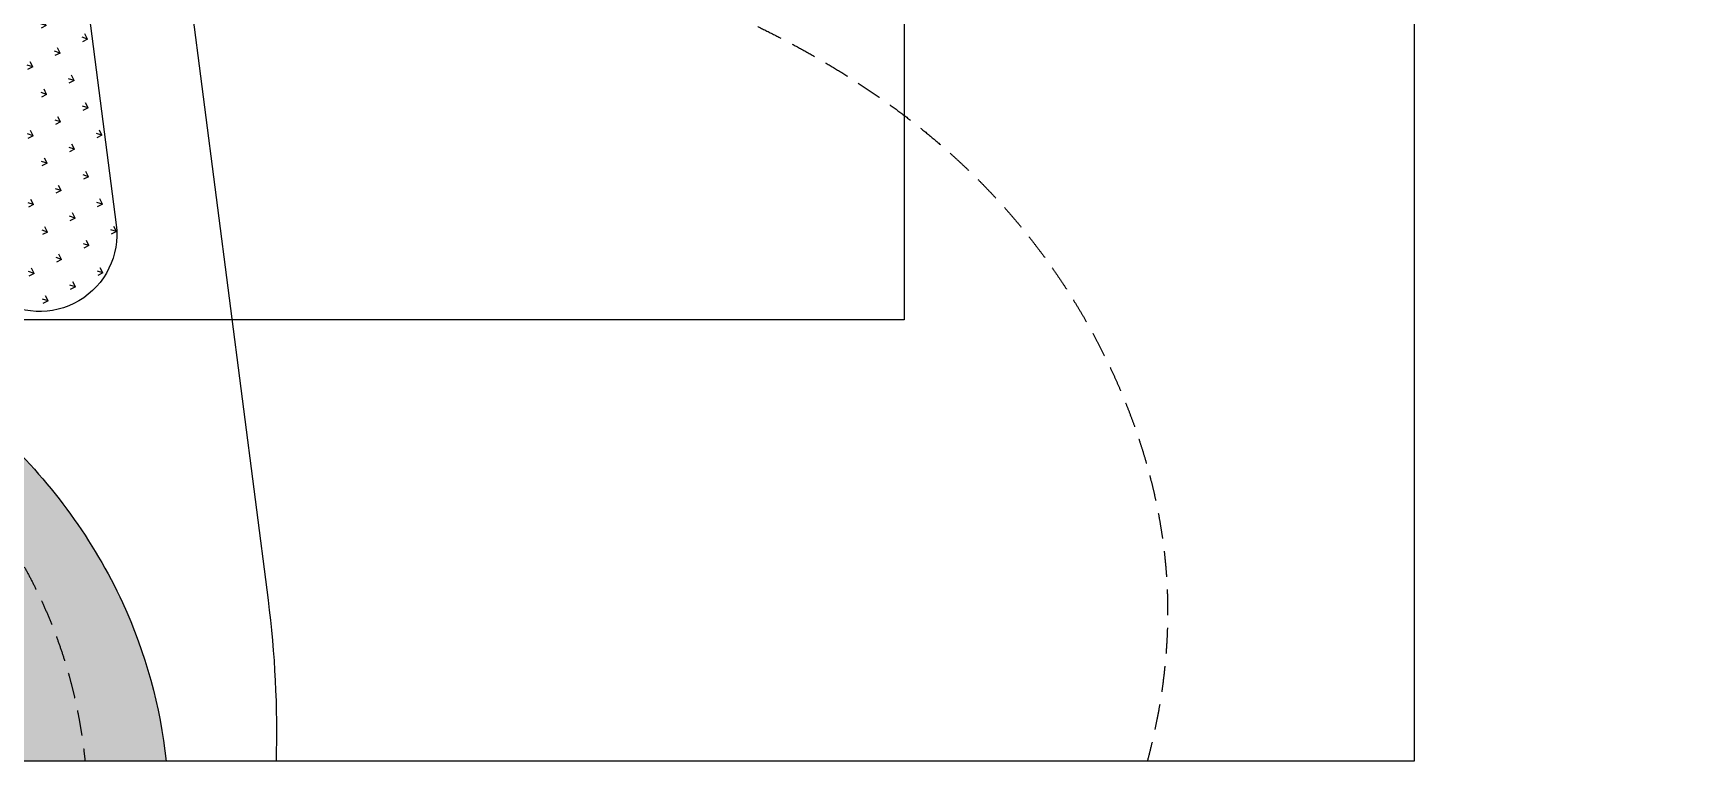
# Model space of a CAD drawing. Header units: millimetres. Extents: x -167 to 12027559, y -6694179 to 6449.
# Drawn here: x 11694520 to 11758553, y -6501128 to -6472725 of the extents above; entities that cross this region are included whole.
import ezdxf

# ---------------------------------------------------------------- set-up
doc = ezdxf.new("R2010")
doc.units = ezdxf.units.MM
doc.header["$LTSCALE"] = 10
for name, pattern in [('A1-RI-F1$0$442 Site - clean$0$DASHED', [0.75, 0.5, -0.25]), ('A1-RI-F1$0$442 Site - Ground$0$HIDDEN2', [0.1875, 0.125, -0.0625]), ('A1-RI-F1$0$ZXX0', [15, 10, -2.5, 0, -2.5])]:
    doc.linetypes.add(name, pattern=pattern)
for name, color, linetype in [('A1-RI-F1$0$442 Site - clean$0$0-dlc-li-contour', 31, 'A1-RI-F1$0$442 Site - clean$0$DASHED'), ('A1-RI-F1$0$442 Site - clean$0$mry-green area hatch', 76, 'Continuous'), ('A1-RI-F1$0$442 Site - clean$0$mry-roads', 2, 'Continuous'), ('A1-RI-F1$0$442 Site - Ground$0$mry-overhead', 253, 'A1-RI-F1$0$442 Site - Ground$0$HIDDEN2'), ('A1-RI-F1$0$G-ACCS', 7, 'Continuous'), ('A1-RI-F1$0$道路中线_N1', 7, 'Continuous')]:
    doc.layers.add(name, color=color, linetype=linetype)
pattern_1 = [(161.94682011, (-11520186.06700874, 6499236.257384626), (-1069.713021377924, -543.7959646179045), [225, -1472.0562756]), (116.94682011, (-11520186.06700874, 6499236.257384626), (-1069.713021660134, -543.7959647613676), [225, -975]), (206.94682011, (-11520186.06700874, 6499236.257384626), (543.7959647613676, -1069.713021660134), [225, -975])]

# ---------------------------------------------------------------- blocks, each defined once
blk = doc.blocks.new('A1-RI-F1$0$A$C6B365CFD')
at = {"layer": 'A1-RI-F1$0$442 Site - clean$0$mry-green area hatch'}
h = blk.add_hatch(dxfattribs=at)
h.set_pattern_fill('GRASS', color=256, scale=1200, angle=71.94682010999996, style=0)
h.set_pattern_definition(pattern_1)
edge = h.paths.add_edge_path()
edge.add_arc((242740.8238290548, -197019.9585650498), 260461.1889670079, 109.43674601535861, 119.9588599460117, ccw=False)
edge.add_line((156068.1986955851, 48597.40037071519), (159573.2795128673, 21376.43513169046))
edge.add_arc((156597.8447191361, 20993.30619465373), 2999.999999022843, -126.20685675509588, 7.337261471706313, ccw=False)
edge.add_arc((135834.4972214065, -7369.088100614026), 32150.27751726047, 53.79314320501319, 63.5268222156819)
edge.add_arc((130976.8846410103, -16981.7155729197), 42920.42233530561, 63.44251740891784, 76.04840872272695)
edge.add_arc((127899.6522490159, -29031.54235213343), 55356.76305253941, 75.96434805400068, 85.72107939766636)
edge.add_arc((126593.7677234374, -50309.15489497874), 76673.03279559048, 85.93429031090402, 92.5159644790895)
edge.add_arc((125380.4726239108, -39182.82138814218), 65508.16152411611, 91.88297380081787, 100.473770439005)
edge.add_arc((123989.8553252593, -48583.72553392127), 74563.12745823624, 98.10913726555526, 98.94779927561659)
edge.add_arc((112159.4115807638, 26553.74820081424), 1499.999998039328, 122.4809140760184, 278.9477996388806, ccw=False)
edge.add_arc((152036.7437852733, -36087.163297249), 75756.88800889546, 121.30652069318359, 122.48091371651071, ccw=False)
edge.add_line((112672.2259693556, 28639.49904457666), (112672.2259262968, 28639.49902030826))
h = blk.add_hatch(dxfattribs=at)
h.set_pattern_fill('GRASS', color=256, scale=1200, angle=71.94682010999996, style=0)
h.set_pattern_definition(pattern_1)
h.paths.add_polyline_path([(161519.9463393204, 456.1577390963212, 0.08116414587926478), (159819.1592463087, 6641.040335215628, 0.09414121404602947), (155163.6983217373, 13096.00679614488, 0.07386421568141649), (148380.6832589656, 17830.7400776688, 0.0550970362771788), (140357.8454068508, 20791.2489634566, 0.04257579955163109), (131738.8573825266, 22181.51863002777, 0.02877636047483746), (123381.4585152045, 22292.84759292752, 0.03792706959480249), (114118.1792178936, 21285.47345618717, 0.05427805243630412), (99313.43903880194, 17523.98534752429, 0.07257557529949744), (73824.64431374148, 4137.800269795582, 0.04180075458037875), (69870.96695119329, 456.1577390963212)])
at = {"layer": 'A1-RI-F1$0$442 Site - clean$0$0-dlc-li-contour', "ltscale": 200}
for points, knots in [([(68749.40459099784, 456.1577390963212), (70816.93104033731, 2395.036998201162), (78282.72542401962, 9002.54351935815), (96434.40354759619, 20046.78237923793), (127125.9809809886, 35476.07927210443), (165716.5092643201, 49438.38771301322), (196097.2333197519, 55192.64991990756), (210151.6390864551, 53840.71674115956)], [11277.07338297617, 11277.07338297617, 11277.07338297617, 11277.07338297617, 19779.71696271055, 41235.65216634465, 74625.27809912103, 122716.9654840544, 164709.0157637494, 164709.0157637494, 164709.0157637494, 164709.0157637494]), ([(71008.59067684226, 456.1577390972525), (74082.38530856743, 3505.51061495021), (81412.19682807475, 9694.11652422417), (97239.93793555908, 18352.36420259811), (118407.8172261901, 30149.76499064825), (145867.9545764364, 35146.36784387752), (172708.4524812233, 34619.92076872848), (193876.928718498, 25973.64310457464), (201168.7314126566, 10563.25968685281), (200478.9278171733, 3174.354059857316), (199753.6300894506, 456.1577390963212)], [13065.14092457746, 13065.14092457746, 13065.14092457746, 13065.14092457746, 26031.64556102543, 41638.8816787534, 67113.79186944058, 98324.65136804598, 123746.294052736, 147792.5652205977, 162099.3563160491, 170693.6887032989, 170693.6887032989, 170693.6887032989, 170693.6887032989]), ([(77639.35691132769, 5315.387945880182), (78990.31297346205, 6283.354826970026), (83282.91059591994, 9359.022828948684), (90642.92141047493, 12674.13295527361), (99035.67570241168, 15977.96124386322), (108388.339459125, 18529.34100628551), (117638.4569080342, 20071.31538084708), (127990.65432344, 20755.61031007953), (137547.2816004083, 19931.79966137838), (146986.5820242837, 17107.74699230026), (154259.0719690882, 11583.13821156509), (157513.1669670623, 5568.018481761217), (158246.7825501673, 1576.092843426391), (158360.1266609579, 456.1577390972525)], [0, 0, 0, 0, 4979.307239629511, 15821.50820254577, 24059.02265546385, 32044.52090182646, 44849.38148743047, 52126.57517965226, 63118.8713191764, 73492.96008859249, 81224.75266406541, 89924.33788832904, 93277.19597463663, 93277.19597463663, 93277.19597463663, 93277.19597463663])]:
    blk.add_open_spline(points, degree=3, knots=knots, dxfattribs=at)
at = {"layer": 'A1-RI-F1$0$442 Site - clean$0$mry-roads', "ltscale": 200}
for points in [[(210151.6390864532, 61394.39086843282, 0.04956672579430452), (159930.1178278998, 49926.22571321856), (165492.1399381887, 6730.756502809003, -0.03932495915364178), (165802.6717327852, 456.1577390963212, -0.03932495915364178)], [(69870.96695119329, 456.1577390963212, -0.04180075458038245), (73824.64431374148, 4137.800269795582, -0.0725755752994971), (99313.43903880194, 17523.98534752429), (99313.43903880194, 17523.98534752429), (99313.43903880194, 17523.98534752429, -0.05427805243630418), (114118.1792178936, 21285.47345618717, -0.03792706959480395), (123381.4585152045, 22292.84759292752, -0.02877636047484363), (131738.8573825285, 22181.51863002777, -0.04257579955162909), (140357.8454068527, 20791.24896345567, -0.05509703627713783), (148380.6832589619, 17830.74007767066, -0.07386421568139871), (155163.6983217336, 13096.00679614954, -0.09414121404607333), (159819.1592463069, 6641.040335217491, -0.08116414587929692), (161519.9463393204, 456.1577390963212, -0.08116414587929692)]]:
    blk.add_lwpolyline(points, format="xyb", dxfattribs=at)
at = {"layer": 'A1-RI-F1$0$442 Site - clean$0$mry-roads'}
blk.add_lwpolyline([(112672.2259262968, 28639.49902030826, -0.04594366849237357), (156068.1986955851, 48597.40037071519), (159573.2795128673, 21376.43513169046, -0.6590287233990774), (154825.7380155735, 18572.63731491752, 0.04249674173874766), (150166.4097790811, 21410.01242174488, 0.05505911350723702), (141325.0849353913, 24672.54476270918, 0.04259750860098253), (132029.922887098, 26170.92208661418, 0.02872586851692197), (123227.9938530363, 26289.96732144803, 0.03750198777627753), (113472.0465891976, 25233.85825032927, 0.003659369680799714), (112392.7134037036, 25072.00252306368, -0.8131626603475338), (111353.8836299926, 27819.10376927815, -0.005124301093758369), (112672.2259693556, 28639.49904457666)], format="xyb", close=True, dxfattribs=at)
at = {"layer": 'A1-RI-F1$0$道路中线_N1', "color": 1, "linetype": 'A1-RI-F1$0$ZXX0', "ltscale": 0.5}
for centre in [(240704.263639668, -192974.6780238794), (240704.263639668, -192974.6780238785)]:
    blk.add_arc(centre, 280000, 103.3877669074828, 136.3045961793566, dxfattribs=at)
at = {"layer": 'Defpoints'}
for points in [[(151.6390864532441, 148956.1577390963), (210151.6390864532, 148956.1577390963), (210151.6390864532, 456.1577390963212), (151.6390864532441, 456.1577390963212)], [(22276.71615889855, 136465.9286710164), (190276.7161588985, 136465.9286710164), (190276.7161588985, 17665.92867101636), (22276.71615889855, 17665.92867101636)]]:
    blk.add_lwpolyline(points, close=True, dxfattribs=at)
blk = doc.blocks.new('A1-RI-F1')
at = {"layer": 'A1-RI-F1$0$442 Site - Ground$0$mry-overhead', "ltscale": 20}
blk.add_lwpolyline([(11758094.74706328, -6402408.033790696, 0.007576940944339963), (11749262.81654172, -6403167.361100348), (11748849.75504042, -6399088.222025646, 0.05578403153615856), (11684355.11417323, -6412994.68236115), (11685659.43339644, -6416881.688078493, 0.08456073483147002), (11599102.65650401, -6463333.26710031), (11592164.50789349, -6454413.657563368), (11594248.03211014, -6452806.88271272, 4.263750127418428e-05), (11592636.50048615, -6450703.584987221, 0.01703415673231592), (11576445.44423583, -6463980.230010586), (11589775.60170366, -6479462.524031321, -0.1641405741320457), (11758553.32491069, -6408891.455376059, -0.1641405741320457)], format="xyb", dxfattribs=at)
at = {"layer": 'Defpoints'}
blk.add_lwpolyline([(11560469.44892294, -6365118.334378032), (11728469.44892294, -6365118.334378032), (11728469.44892294, -6483918.334378032), (11560469.44892294, -6483918.334378032)], close=True, dxfattribs=at)
at = {"layer": 'A1-RI-F1$0$G-ACCS', "linetype": 'ByBlock'}
blk.add_blockref('A1-RI-F1$0$A$C6B365CFD', (11538192.73276405, -6501584.263049049), dxfattribs=at)

msp = doc.modelspace()

# ---------------------------------------------------------------- block references
at = {"color": 0}
msp.add_blockref('A1-RI-F1', (0, 0), dxfattribs=at)

doc.saveas('drawing.dxf')
